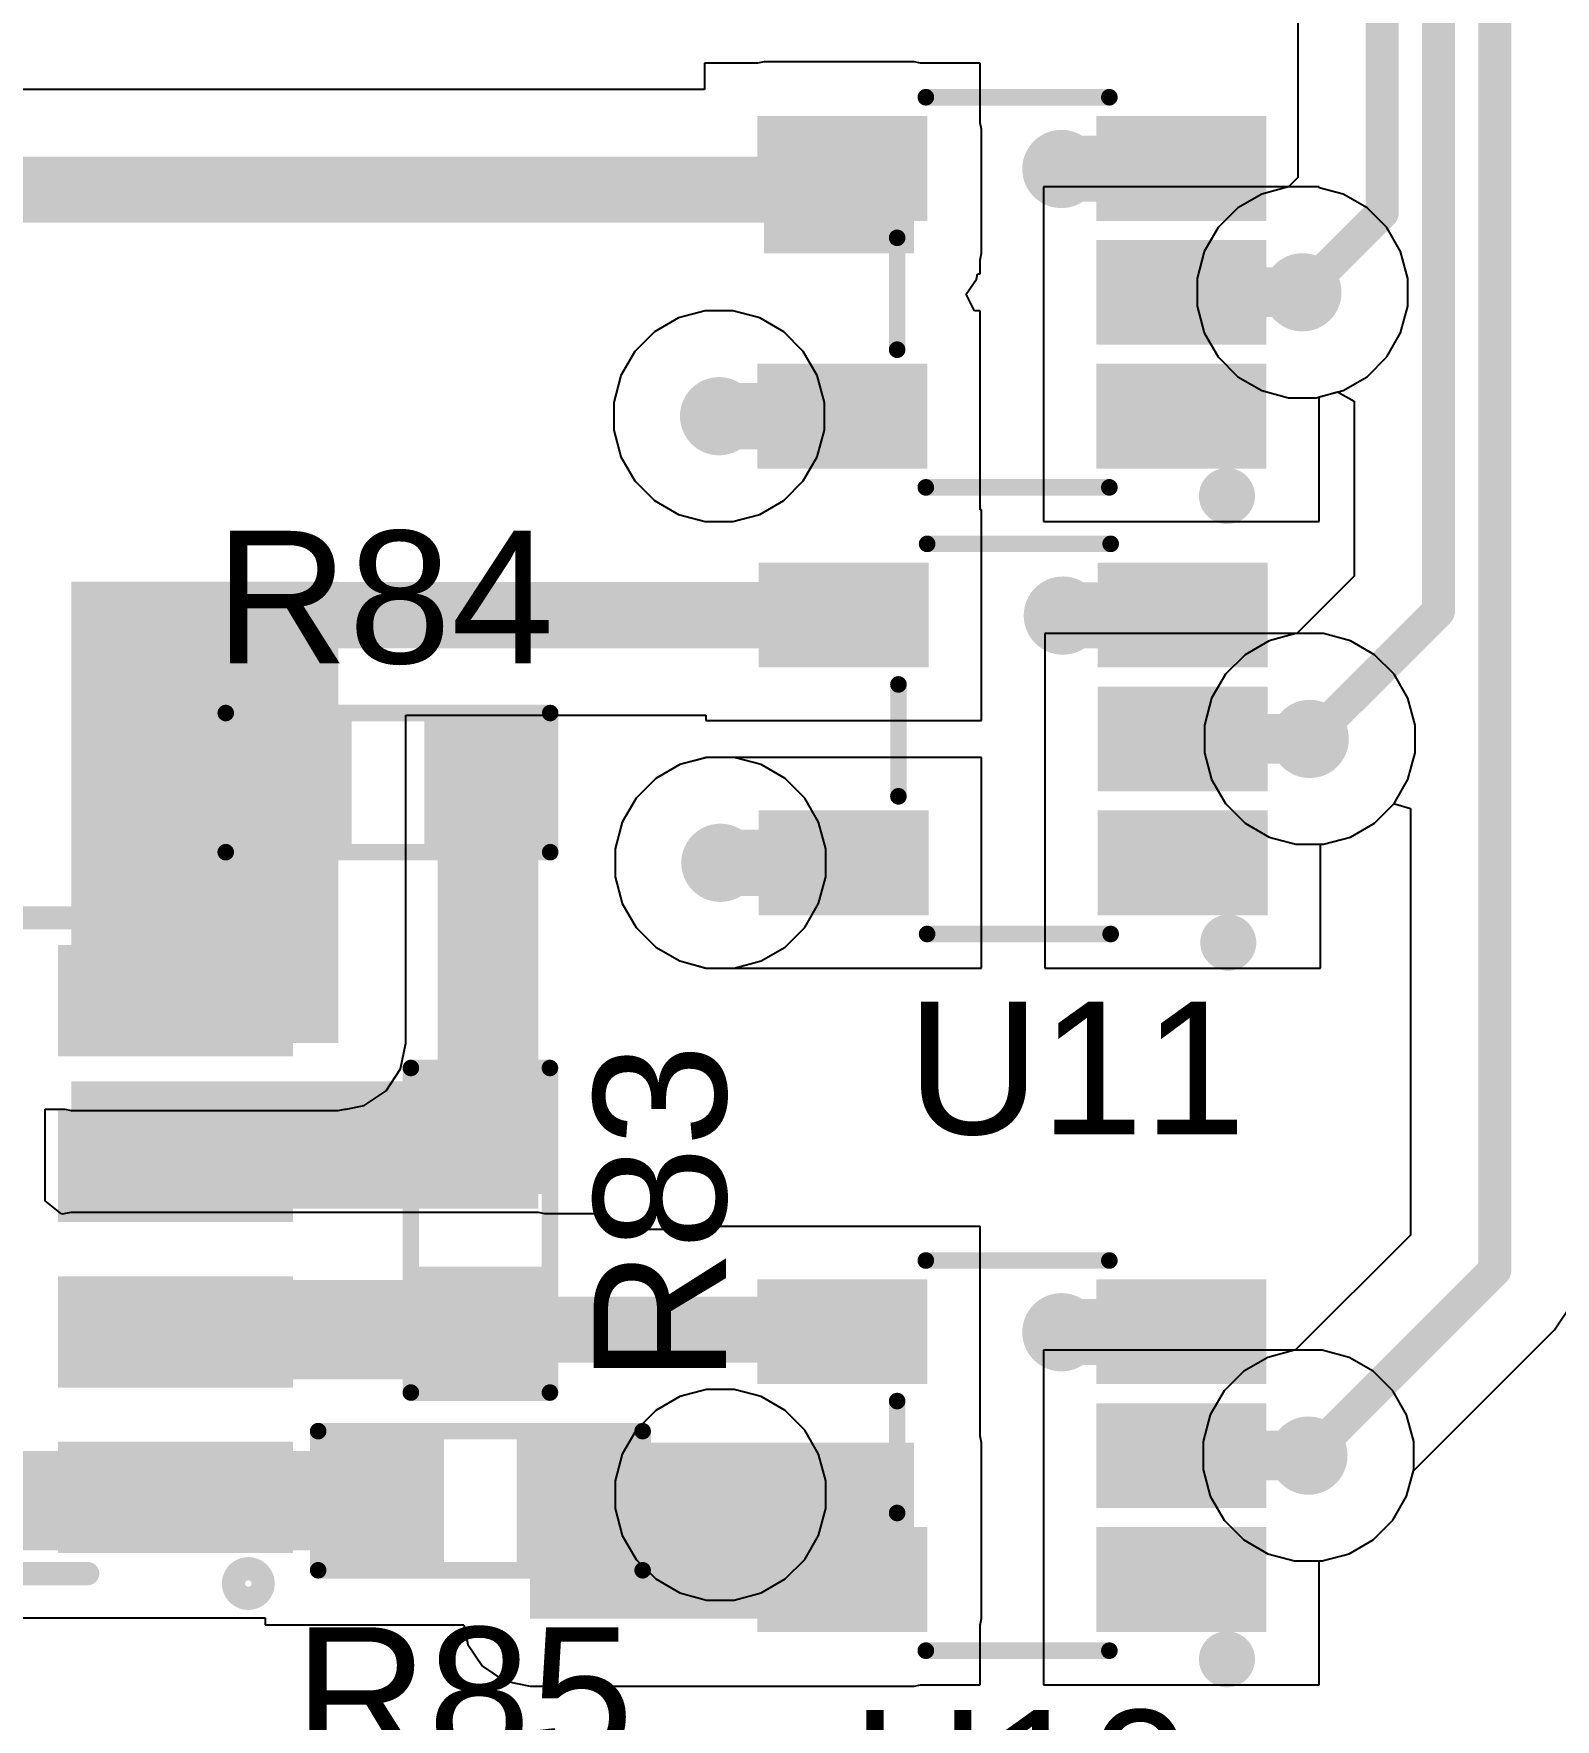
# Model space of a CAD drawing. Header units: millimetres. Extents: x -3 to 5437, y -3 to 5435.
# Drawn here: x 29.11 to 40.78, y 53.6 to 66.53 of the extents above; entities that cross this region are included whole.
import ezdxf

# ---------------------------------------------------------------- set-up
doc = ezdxf.new("R2010")
doc.units = ezdxf.units.MM
for name, color, linetype in [('BottomLayer', 5, 'Continuous'), ('BottomSolder', 6, 'Continuous'), ('TopLayer', 1, 'Continuous'), ('TopOverlay', 2, 'Continuous'), ('TopPaste', 8, 'Continuous'), ('TopSolder', 216, 'Continuous'), ('ViaHoleLayer', 16, 'Continuous')]:
    doc.layers.add(name, color=color, linetype=linetype)
doc.styles.add('Arial', font='', dxfattribs={"height": 0.2})
doc.styles.get('Arial').set_extended_font_data('Arial')

# ---------------------------------------------------------------- blocks, each defined once
blk = doc.blocks.new('SOT_23_5_35')
at = {"layer": 'TopLayer'}
for points in [[(-1.85, 1.25), (-0.75, 1.25), (-0.75, 0.65), (-1.85, 0.65)], [(0.75, 1.25), (1.85, 1.25), (1.85, 0.65), (0.75, 0.65)], [(-1.85, 0.3), (-0.75, 0.3), (-0.75, -0.3), (-1.85, -0.3)], [(-1.85, -0.65), (-0.75, -0.65), (-0.75, -1.25), (-1.85, -1.25)], [(0.75, -0.65), (1.85, -0.65), (1.85, -1.25), (0.75, -1.25)]]:
    blk.add_hatch(color=1, dxfattribs=at).paths.add_polyline_path(points)
at = {"layer": 'TopPaste'}
for points in [[(-1.85, 1.25), (-0.75, 1.25), (-0.75, 0.65), (-1.85, 0.65)], [(0.75, 1.25), (1.85, 1.25), (1.85, 0.65), (0.75, 0.65)], [(-1.85, 0.3), (-0.75, 0.3), (-0.75, -0.3), (-1.85, -0.3)], [(-1.85, -0.65), (-0.75, -0.65), (-0.75, -1.25), (-1.85, -1.25)], [(0.75, -0.65), (1.85, -0.65), (1.85, -1.25), (0.75, -1.25)]]:
    blk.add_hatch(color=8, dxfattribs=at).paths.add_polyline_path(points)
at = {"layer": 'TopSolder'}
for points in [[(-1.952, 1.352), (-0.648, 1.352), (-0.648, 0.548), (-1.952, 0.548)], [(0.648, 1.352), (1.952, 1.352), (1.952, 0.548), (0.648, 0.548)], [(-1.952, 0.402), (-0.648, 0.402), (-0.648, -0.402), (-1.952, -0.402)], [(-1.952, -0.548), (-0.648, -0.548), (-0.648, -1.352), (-1.952, -1.352)], [(0.648, -0.548), (1.952, -0.548), (1.952, -1.352), (0.648, -1.352)]]:
    blk.add_hatch(color=216, dxfattribs=at).paths.add_polyline_path(points)
at = {"layer": 'TopOverlay'}
for points, const_width in [([(-1.562, 1.562, 1), (-1.738, 1.562, 1)], 0.254), ([(-1.802, 1.562, 1), (-1.675, 1.562, 1)], 0.127), ([(-1.625, 1.562, 1), (-1.498, 1.562, 1)], 0.127), ([(-0.78, 1.496, 1), (-0.716, 1.496, 1)], 0.0635), ([(0.628, 1.496, 1), (0.692, 1.496, 1)], 0.0635), ([(0.848, 0.44, 1), (0.912, 0.44, 1)], 0.0635), ([(0.848, -0.418, 1), (0.912, -0.418, 1)], 0.0635), ([(-0.78, -1.496, 1), (-0.716, -1.496, 1)], 0.0635), ([(0.628, -1.496, 1), (0.692, -1.496, 1)], 0.0635)]:
    blk.add_lwpolyline(points, format="xyb", close=True, dxfattribs=dict(at, const_width=const_width))
at = {"layer": 'TopOverlay', "const_width": 0.127}
for points in [[(0.66, 1.496), (-0.748, 1.496)], [(0.88, 0.44), (0.88, -0.418)], [(0.66, -1.496), (-0.748, -1.496)]]:
    blk.add_lwpolyline(points, dxfattribs=at)
blk = doc.blocks.new('RES_0603_309')
at = {"layer": 'TopLayer'}
for points in [[(-0.381, 0.4445), (-0.381, -0.4445), (-1.143, -0.4445), (-1.143, 0.4445)], [(1.143, 0.4445), (1.143, -0.4445), (0.381, -0.4445), (0.381, 0.4445)]]:
    blk.add_hatch(color=1, dxfattribs=at).paths.add_polyline_path(points)
at = {"layer": 'TopPaste'}
for points in [[(-0.381, 0.4445), (-0.381, -0.4445), (-1.143, -0.4445), (-1.143, 0.4445)], [(1.143, 0.4445), (1.143, -0.4445), (0.381, -0.4445), (0.381, 0.4445)]]:
    blk.add_hatch(color=8, dxfattribs=at).paths.add_polyline_path(points)
at = {"layer": 'TopSolder'}
for points in [[(-0.2794, 0.5461), (-0.2794, -0.5461), (-1.2446, -0.5461), (-1.2446, 0.5461)], [(1.2446, 0.5461), (1.2446, -0.5461), (0.2794, -0.5461), (0.2794, 0.5461)]]:
    blk.add_hatch(color=216, dxfattribs=at).paths.add_polyline_path(points)
at = {"layer": 'TopOverlay', "const_width": 0.127}
for points in [[(-1.2446, -0.5334), (-1.2446, 0.5334)], [(-1.2446, 0.5334), (1.2446, 0.5334)], [(1.2446, -0.5334), (1.2446, 0.5334)], [(-1.2446, -0.5334), (1.2446, -0.5334)]]:
    blk.add_lwpolyline(points, dxfattribs=at)
at = {"layer": 'TopOverlay', "const_width": 0.0635}
for points in [[(-1.27635, 0.5334, 1), (-1.21285, 0.5334, 1)], [(-1.27635, 0.5334, 1), (-1.21285, 0.5334, 1)], [(1.21285, 0.5334, 1), (1.27635, 0.5334, 1)], [(1.21285, 0.5334, 1), (1.27635, 0.5334, 1)], [(-1.27635, -0.5334, 1), (-1.21285, -0.5334, 1)], [(-1.27635, -0.5334, 1), (-1.21285, -0.5334, 1)], [(1.21285, -0.5334, 1), (1.27635, -0.5334, 1)], [(1.21285, -0.5334, 1), (1.27635, -0.5334, 1)]]:
    blk.add_lwpolyline(points, format="xyb", close=True, dxfattribs=at)
blk = doc.blocks.new('RES_0603_310')
at = {"layer": 'TopLayer'}
for points in [[(-0.381, 0.4445), (-0.381, -0.4445), (-1.143, -0.4445), (-1.143, 0.4445)], [(1.143, 0.4445), (1.143, -0.4445), (0.381, -0.4445), (0.381, 0.4445)]]:
    blk.add_hatch(color=1, dxfattribs=at).paths.add_polyline_path(points)
at = {"layer": 'TopPaste'}
for points in [[(-0.381, 0.4445), (-0.381, -0.4445), (-1.143, -0.4445), (-1.143, 0.4445)], [(1.143, 0.4445), (1.143, -0.4445), (0.381, -0.4445), (0.381, 0.4445)]]:
    blk.add_hatch(color=8, dxfattribs=at).paths.add_polyline_path(points)
at = {"layer": 'TopSolder'}
for points in [[(-0.2794, 0.5461), (-0.2794, -0.5461), (-1.2446, -0.5461), (-1.2446, 0.5461)], [(1.2446, 0.5461), (1.2446, -0.5461), (0.2794, -0.5461), (0.2794, 0.5461)]]:
    blk.add_hatch(color=216, dxfattribs=at).paths.add_polyline_path(points)
at = {"layer": 'TopOverlay', "const_width": 0.127}
for points in [[(-1.2446, -0.5334), (-1.2446, 0.5334)], [(-1.2446, 0.5334), (1.2446, 0.5334)], [(1.2446, -0.5334), (1.2446, 0.5334)], [(-1.2446, -0.5334), (1.2446, -0.5334)]]:
    blk.add_lwpolyline(points, dxfattribs=at)
at = {"layer": 'TopOverlay', "const_width": 0.0635}
for points in [[(-1.27635, 0.5334, 1), (-1.21285, 0.5334, 1)], [(-1.27635, 0.5334, 1), (-1.21285, 0.5334, 1)], [(1.21285, 0.5334, 1), (1.27635, 0.5334, 1)], [(1.21285, 0.5334, 1), (1.27635, 0.5334, 1)], [(-1.27635, -0.5334, 1), (-1.21285, -0.5334, 1)], [(-1.27635, -0.5334, 1), (-1.21285, -0.5334, 1)], [(1.21285, -0.5334, 1), (1.27635, -0.5334, 1)], [(1.21285, -0.5334, 1), (1.27635, -0.5334, 1)]]:
    blk.add_lwpolyline(points, format="xyb", close=True, dxfattribs=at)
blk = doc.blocks.new('RES_0603_311')
at = {"layer": 'TopLayer'}
for points in [[(-0.381, 0.4445), (-0.381, -0.4445), (-1.143, -0.4445), (-1.143, 0.4445)], [(1.143, 0.4445), (1.143, -0.4445), (0.381, -0.4445), (0.381, 0.4445)]]:
    blk.add_hatch(color=1, dxfattribs=at).paths.add_polyline_path(points)
at = {"layer": 'TopPaste'}
for points in [[(-0.381, 0.4445), (-0.381, -0.4445), (-1.143, -0.4445), (-1.143, 0.4445)], [(1.143, 0.4445), (1.143, -0.4445), (0.381, -0.4445), (0.381, 0.4445)]]:
    blk.add_hatch(color=8, dxfattribs=at).paths.add_polyline_path(points)
at = {"layer": 'TopSolder'}
for points in [[(-0.2794, 0.5461), (-0.2794, -0.5461), (-1.2446, -0.5461), (-1.2446, 0.5461)], [(1.2446, 0.5461), (1.2446, -0.5461), (0.2794, -0.5461), (0.2794, 0.5461)]]:
    blk.add_hatch(color=216, dxfattribs=at).paths.add_polyline_path(points)
at = {"layer": 'TopOverlay', "const_width": 0.127}
for points in [[(-1.2446, 0.5334), (-1.2446, -0.5334)], [(-1.2446, 0.5334), (1.2446, 0.5334)], [(1.2446, 0.5334), (1.2446, -0.5334)], [(-1.2446, -0.5334), (1.2446, -0.5334)]]:
    blk.add_lwpolyline(points, dxfattribs=at)
at = {"layer": 'TopOverlay', "const_width": 0.0635}
for points in [[(-1.27635, 0.5334, 1), (-1.21285, 0.5334, 1)], [(-1.27635, 0.5334, 1), (-1.21285, 0.5334, 1)], [(1.21285, 0.5334, 1), (1.27635, 0.5334, 1)], [(1.21285, 0.5334, 1), (1.27635, 0.5334, 1)], [(-1.27635, -0.5334, 1), (-1.21285, -0.5334, 1)], [(-1.27635, -0.5334, 1), (-1.21285, -0.5334, 1)], [(1.21285, -0.5334, 1), (1.27635, -0.5334, 1)], [(1.21285, -0.5334, 1), (1.27635, -0.5334, 1)]]:
    blk.add_lwpolyline(points, format="xyb", close=True, dxfattribs=at)
blk = doc.blocks.new('SOT_23_5_363')
at = {"layer": 'TopLayer'}
for points in [[(-1.85, 1.25), (-0.75, 1.25), (-0.75, 0.65), (-1.85, 0.65)], [(0.75, 1.25), (1.85, 1.25), (1.85, 0.65), (0.75, 0.65)], [(-1.85, 0.3), (-0.75, 0.3), (-0.75, -0.3), (-1.85, -0.3)], [(-1.85, -0.65), (-0.75, -0.65), (-0.75, -1.25), (-1.85, -1.25)], [(0.75, -0.65), (1.85, -0.65), (1.85, -1.25), (0.75, -1.25)]]:
    blk.add_hatch(color=1, dxfattribs=at).paths.add_polyline_path(points)
at = {"layer": 'TopPaste'}
for points in [[(-1.85, 1.25), (-0.75, 1.25), (-0.75, 0.65), (-1.85, 0.65)], [(0.75, 1.25), (1.85, 1.25), (1.85, 0.65), (0.75, 0.65)], [(-1.85, 0.3), (-0.75, 0.3), (-0.75, -0.3), (-1.85, -0.3)], [(-1.85, -0.65), (-0.75, -0.65), (-0.75, -1.25), (-1.85, -1.25)], [(0.75, -0.65), (1.85, -0.65), (1.85, -1.25), (0.75, -1.25)]]:
    blk.add_hatch(color=8, dxfattribs=at).paths.add_polyline_path(points)
at = {"layer": 'TopSolder'}
for points in [[(-1.952, 1.352), (-0.648, 1.352), (-0.648, 0.548), (-1.952, 0.548)], [(0.648, 1.352), (1.952, 1.352), (1.952, 0.548), (0.648, 0.548)], [(-1.952, 0.402), (-0.648, 0.402), (-0.648, -0.402), (-1.952, -0.402)], [(-1.952, -0.548), (-0.648, -0.548), (-0.648, -1.352), (-1.952, -1.352)], [(0.648, -0.548), (1.952, -0.548), (1.952, -1.352), (0.648, -1.352)]]:
    blk.add_hatch(color=216, dxfattribs=at).paths.add_polyline_path(points)
at = {"layer": 'TopOverlay'}
for points, const_width in [([(-1.562, 1.562, 1), (-1.738, 1.562, 1)], 0.254), ([(-1.802, 1.562, 1), (-1.675, 1.562, 1)], 0.127), ([(-1.625, 1.562, 1), (-1.498, 1.562, 1)], 0.127), ([(-0.78, 1.496, 1), (-0.716, 1.496, 1)], 0.0635), ([(0.628, 1.496, 1), (0.692, 1.496, 1)], 0.0635), ([(0.848, 0.44, 1), (0.912, 0.44, 1)], 0.0635), ([(0.848, -0.418, 1), (0.912, -0.418, 1)], 0.0635), ([(-0.78, -1.496, 1), (-0.716, -1.496, 1)], 0.0635), ([(0.628, -1.496, 1), (0.692, -1.496, 1)], 0.0635)]:
    blk.add_lwpolyline(points, format="xyb", close=True, dxfattribs=dict(at, const_width=const_width))
at = {"layer": 'TopOverlay', "const_width": 0.127}
for points in [[(0.66, 1.496), (-0.748, 1.496)], [(0.88, 0.44), (0.88, -0.418)], [(0.66, -1.496), (-0.748, -1.496)]]:
    blk.add_lwpolyline(points, dxfattribs=at)
blk = doc.blocks.new('SOT_23_5_364')
at = {"layer": 'TopLayer'}
for points in [[(-1.85, 1.25), (-0.75, 1.25), (-0.75, 0.65), (-1.85, 0.65)], [(0.75, 1.25), (1.85, 1.25), (1.85, 0.65), (0.75, 0.65)], [(-1.85, 0.3), (-0.75, 0.3), (-0.75, -0.3), (-1.85, -0.3)], [(-1.85, -0.65), (-0.75, -0.65), (-0.75, -1.25), (-1.85, -1.25)], [(0.75, -0.65), (1.85, -0.65), (1.85, -1.25), (0.75, -1.25)]]:
    blk.add_hatch(color=1, dxfattribs=at).paths.add_polyline_path(points)
at = {"layer": 'TopPaste'}
for points in [[(-1.85, 1.25), (-0.75, 1.25), (-0.75, 0.65), (-1.85, 0.65)], [(0.75, 1.25), (1.85, 1.25), (1.85, 0.65), (0.75, 0.65)], [(-1.85, 0.3), (-0.75, 0.3), (-0.75, -0.3), (-1.85, -0.3)], [(-1.85, -0.65), (-0.75, -0.65), (-0.75, -1.25), (-1.85, -1.25)], [(0.75, -0.65), (1.85, -0.65), (1.85, -1.25), (0.75, -1.25)]]:
    blk.add_hatch(color=8, dxfattribs=at).paths.add_polyline_path(points)
at = {"layer": 'TopSolder'}
for points in [[(-1.952, 1.352), (-0.648, 1.352), (-0.648, 0.548), (-1.952, 0.548)], [(0.648, 1.352), (1.952, 1.352), (1.952, 0.548), (0.648, 0.548)], [(-1.952, 0.402), (-0.648, 0.402), (-0.648, -0.402), (-1.952, -0.402)], [(-1.952, -0.548), (-0.648, -0.548), (-0.648, -1.352), (-1.952, -1.352)], [(0.648, -0.548), (1.952, -0.548), (1.952, -1.352), (0.648, -1.352)]]:
    blk.add_hatch(color=216, dxfattribs=at).paths.add_polyline_path(points)
at = {"layer": 'TopOverlay'}
for points, const_width in [([(-1.562, 1.562, 1), (-1.738, 1.562, 1)], 0.254), ([(-1.802, 1.562, 1), (-1.675, 1.562, 1)], 0.127), ([(-1.625, 1.562, 1), (-1.498, 1.562, 1)], 0.127), ([(-0.78, 1.496, 1), (-0.716, 1.496, 1)], 0.0635), ([(0.628, 1.496, 1), (0.692, 1.496, 1)], 0.0635), ([(0.848, 0.44, 1), (0.912, 0.44, 1)], 0.0635), ([(0.848, -0.418, 1), (0.912, -0.418, 1)], 0.0635), ([(-0.78, -1.496, 1), (-0.716, -1.496, 1)], 0.0635), ([(0.628, -1.496, 1), (0.692, -1.496, 1)], 0.0635)]:
    blk.add_lwpolyline(points, format="xyb", close=True, dxfattribs=dict(at, const_width=const_width))
at = {"layer": 'TopOverlay', "const_width": 0.127}
for points in [[(0.66, 1.496), (-0.748, 1.496)], [(0.88, 0.44), (0.88, -0.418)], [(0.66, -1.496), (-0.748, -1.496)]]:
    blk.add_lwpolyline(points, dxfattribs=at)
blk = doc.blocks.new('SOIC_8_413')
at = {"layer": 'TopLayer'}
for points in [[(-1.867, 1.58), (-3.467, 1.58), (-3.467, 2.23), (-1.867, 2.23)], [(3.533, 1.58), (1.933, 1.58), (1.933, 2.23), (3.533, 2.23)], [(-1.867, 0.31), (-3.467, 0.31), (-3.467, 0.96), (-1.867, 0.96)], [(3.533, 0.31), (1.933, 0.31), (1.933, 0.96), (3.533, 0.96)], [(-1.867, -0.96), (-3.467, -0.96), (-3.467, -0.31), (-1.867, -0.31)], [(3.533, -0.96), (1.933, -0.96), (1.933, -0.31), (3.533, -0.31)], [(-1.867, -2.23), (-3.467, -2.23), (-3.467, -1.58), (-1.867, -1.58)], [(3.533, -2.23), (1.933, -2.23), (1.933, -1.58), (3.533, -1.58)]]:
    blk.add_hatch(color=1, dxfattribs=at).paths.add_polyline_path(points)
at = {"layer": 'TopPaste'}
for points in [[(-1.867, 1.58), (-3.467, 1.58), (-3.467, 2.23), (-1.867, 2.23)], [(3.533, 1.58), (1.933, 1.58), (1.933, 2.23), (3.533, 2.23)], [(-1.867, 0.31), (-3.467, 0.31), (-3.467, 0.96), (-1.867, 0.96)], [(3.533, 0.31), (1.933, 0.31), (1.933, 0.96), (3.533, 0.96)], [(-1.867, -0.96), (-3.467, -0.96), (-3.467, -0.31), (-1.867, -0.31)], [(3.533, -0.96), (1.933, -0.96), (1.933, -0.31), (3.533, -0.31)], [(-1.867, -2.23), (-3.467, -2.23), (-3.467, -1.58), (-1.867, -1.58)], [(3.533, -2.23), (1.933, -2.23), (1.933, -1.58), (3.533, -1.58)]]:
    blk.add_hatch(color=8, dxfattribs=at).paths.add_polyline_path(points)
at = {"layer": 'TopSolder'}
for points in [[(-1.765, 1.478), (-3.569, 1.478), (-3.569, 2.332), (-1.765, 2.332)], [(3.635, 1.478), (1.831, 1.478), (1.831, 2.332), (3.635, 2.332)], [(-1.765, 0.208), (-3.569, 0.208), (-3.569, 1.062), (-1.765, 1.062)], [(3.635, 0.208), (1.831, 0.208), (1.831, 1.062), (3.635, 1.062)], [(-1.765, -1.062), (-3.569, -1.062), (-3.569, -0.208), (-1.765, -0.208)], [(3.635, -1.062), (1.831, -1.062), (1.831, -0.208), (3.635, -0.208)], [(-1.765, -2.332), (-3.569, -2.332), (-3.569, -1.478), (-1.765, -1.478)], [(3.635, -2.332), (1.831, -2.332), (1.831, -1.478), (3.635, -1.478)]]:
    blk.add_hatch(color=216, dxfattribs=at).paths.add_polyline_path(points)
at = {"layer": 'TopOverlay'}
for points, const_width in [([(-3.112, 2.565, 1), (-3.339, 2.565, 1)], 0.178), ([(-3.384, 2.565, 1), (-3.295, 2.565, 1)], 0.0889), ([(-3.157, 2.565, 1), (-3.068, 2.565, 1)], 0.0889), ([(-2.038, 2.489, 1), (-1.949, 2.489, 1)], 0.0889), ([(1.949, 2.489, 1), (2.038, 2.489, 1)], 0.0889), ([(-2.038, -2.54, 1), (-1.949, -2.54, 1)], 0.0889), ([(1.949, -2.54, 1), (2.038, -2.54, 1)], 0.0889)]:
    blk.add_lwpolyline(points, format="xyb", close=True, dxfattribs=dict(at, const_width=const_width))
at = {"layer": 'TopOverlay', "const_width": 0.178}
for points in [[(1.994, 2.489), (-1.994, 2.489)], [(1.994, -2.54), (-1.994, -2.54)]]:
    blk.add_lwpolyline(points, dxfattribs=at)

msp = doc.modelspace()

# ---------------------------------------------------------------- hatches: boundary and pattern name
at = {"layer": 'BottomLayer'}
h = msp.add_hatch(color=5, dxfattribs=at)
edge = h.paths.add_edge_path()
edge.add_arc((36.989, 65.489), 0.3, 0, 360)
h = msp.add_hatch(color=5, dxfattribs=at)
edge = h.paths.add_edge_path()
edge.add_arc((38.838, 64.543), 0.3, 0, 360)
h = msp.add_hatch(color=5, dxfattribs=at)
edge = h.paths.add_edge_path()
edge.add_arc((34.363, 63.593), 0.3, 0, 360)
h = msp.add_hatch(color=5, dxfattribs=at)
edge = h.paths.add_edge_path()
edge.add_arc((37, 62.064), 0.3, 0, 360)
h = msp.add_hatch(color=5, dxfattribs=at)
edge = h.paths.add_edge_path()
edge.add_arc((38.894, 61.118), 0.3, 0, 360)
h = msp.add_hatch(color=5, dxfattribs=at)
edge = h.paths.add_edge_path()
edge.add_arc((34.373, 60.168), 0.3, 0, 360)
h = msp.add_hatch(color=5, dxfattribs=at)
edge = h.paths.add_edge_path()
edge.add_arc((32.585, 59.845), 0.3, 0, 360)
h = msp.add_hatch(color=5, dxfattribs=at)
edge = h.paths.add_edge_path()
edge.add_arc((32.585, 59.009), 0.3, 0, 360)
h = msp.add_hatch(color=5, dxfattribs=at)
edge = h.paths.add_edge_path()
edge.add_arc((36.989, 56.568), 0.3, 0, 360)
h = msp.add_hatch(color=5, dxfattribs=at)
edge = h.paths.add_edge_path()
edge.add_arc((38.884, 55.622), 0.3, 0, 360)
h = msp.add_hatch(color=5, dxfattribs=at)
edge = h.paths.add_edge_path()
edge.add_arc((34.373, 55.322), 0.3, 0, 360)
at = {"layer": 'BottomSolder'}
h = msp.add_hatch(color=6, dxfattribs=at)
edge = h.paths.add_edge_path()
edge.add_arc((36.989, 65.489), 0.15, 0, 360)
h = msp.add_hatch(color=6, dxfattribs=at)
edge = h.paths.add_edge_path()
edge.add_arc((38.838, 64.543), 0.15, 0, 360)
h = msp.add_hatch(color=6, dxfattribs=at)
edge = h.paths.add_edge_path()
edge.add_arc((34.363, 63.593), 0.15, 0, 360)
h = msp.add_hatch(color=6, dxfattribs=at)
edge = h.paths.add_edge_path()
edge.add_arc((37, 62.064), 0.15, 0, 360)
h = msp.add_hatch(color=6, dxfattribs=at)
edge = h.paths.add_edge_path()
edge.add_arc((38.894, 61.118), 0.15, 0, 360)
h = msp.add_hatch(color=6, dxfattribs=at)
edge = h.paths.add_edge_path()
edge.add_arc((34.373, 60.168), 0.15, 0, 360)
h = msp.add_hatch(color=6, dxfattribs=at)
edge = h.paths.add_edge_path()
edge.add_arc((32.585, 59.845), 0.15, 0, 360)
h = msp.add_hatch(color=6, dxfattribs=at)
edge = h.paths.add_edge_path()
edge.add_arc((32.585, 59.009), 0.15, 0, 360)
h = msp.add_hatch(color=6, dxfattribs=at)
edge = h.paths.add_edge_path()
edge.add_arc((36.989, 56.568), 0.15, 0, 360)
h = msp.add_hatch(color=6, dxfattribs=at)
edge = h.paths.add_edge_path()
edge.add_arc((38.884, 55.622), 0.15, 0, 360)
h = msp.add_hatch(color=6, dxfattribs=at)
edge = h.paths.add_edge_path()
edge.add_arc((34.373, 55.322), 0.15, 0, 360)
at = {"layer": 'TopLayer'}
for points in [[(34.708, 64.843), (35.859, 64.843), (35.859, 65.793), (34.708, 65.793)], [(29.393, 58.786), (31.442, 58.786), (31.442, 62.325), (29.393, 62.325)], [(32.204, 57.516), (32.977, 57.516), (32.977, 61.228), (32.204, 61.228)], [(29.393, 57.516), (32.977, 57.516), (32.977, 58.493), (29.393, 58.493)], [(29.393, 56.207), (32.977, 56.207), (32.977, 56.969), (29.393, 56.969)], [(32.913, 54.372), (35.859, 54.372), (35.859, 55.72), (32.913, 55.72)], [(23.993, 54.895), (32.151, 54.895), (32.151, 55.657), (23.993, 55.657)]]:
    msp.add_hatch(color=1, dxfattribs=at).paths.add_polyline_path(points)
h = msp.add_hatch(color=1, dxfattribs=at)
edge = h.paths.add_edge_path()
edge.add_arc((36.989, 65.489), 0.3, 0, 360)
h = msp.add_hatch(color=1, dxfattribs=at)
edge = h.paths.add_edge_path()
edge.add_arc((38.838, 64.543), 0.3, 0, 360)
h = msp.add_hatch(color=1, dxfattribs=at)
edge = h.paths.add_edge_path()
edge.add_arc((34.363, 63.593), 0.3, 0, 360)
h = msp.add_hatch(color=1, dxfattribs=at)
edge = h.paths.add_edge_path()
edge.add_arc((37, 62.064), 0.3, 0, 360)
h = msp.add_hatch(color=1, dxfattribs=at)
edge = h.paths.add_edge_path()
edge.add_arc((38.894, 61.118), 0.3, 0, 360)
h = msp.add_hatch(color=1, dxfattribs=at)
edge = h.paths.add_edge_path()
edge.add_arc((34.373, 60.168), 0.3, 0, 360)
h = msp.add_hatch(color=1, dxfattribs=at)
edge = h.paths.add_edge_path()
edge.add_arc((32.585, 59.845), 0.3, 0, 360)
h = msp.add_hatch(color=1, dxfattribs=at)
edge = h.paths.add_edge_path()
edge.add_arc((32.585, 59.009), 0.3, 0, 360)
h = msp.add_hatch(color=1, dxfattribs=at)
edge = h.paths.add_edge_path()
edge.add_arc((36.989, 56.568), 0.3, 0, 360)
h = msp.add_hatch(color=1, dxfattribs=at)
edge = h.paths.add_edge_path()
edge.add_arc((38.884, 55.622), 0.3, 0, 360)
h = msp.add_hatch(color=1, dxfattribs=at)
edge = h.paths.add_edge_path()
edge.add_arc((34.373, 55.322), 0.3, 0, 360)
at = {"layer": 'TopSolder'}
h = msp.add_hatch(color=216, dxfattribs=at)
edge = h.paths.add_edge_path()
edge.add_arc((36.989, 65.489), 0.15, 0, 360)
h = msp.add_hatch(color=216, dxfattribs=at)
edge = h.paths.add_edge_path()
edge.add_arc((38.838, 64.543), 0.15, 0, 360)
h = msp.add_hatch(color=216, dxfattribs=at)
edge = h.paths.add_edge_path()
edge.add_arc((34.363, 63.593), 0.15, 0, 360)
h = msp.add_hatch(color=216, dxfattribs=at)
edge = h.paths.add_edge_path()
edge.add_arc((37, 62.064), 0.15, 0, 360)
h = msp.add_hatch(color=216, dxfattribs=at)
edge = h.paths.add_edge_path()
edge.add_arc((38.894, 61.118), 0.15, 0, 360)
h = msp.add_hatch(color=216, dxfattribs=at)
edge = h.paths.add_edge_path()
edge.add_arc((34.373, 60.168), 0.15, 0, 360)
h = msp.add_hatch(color=216, dxfattribs=at)
edge = h.paths.add_edge_path()
edge.add_arc((32.585, 59.845), 0.15, 0, 360)
h = msp.add_hatch(color=216, dxfattribs=at)
edge = h.paths.add_edge_path()
edge.add_arc((32.585, 59.009), 0.15, 0, 360)
h = msp.add_hatch(color=216, dxfattribs=at)
edge = h.paths.add_edge_path()
edge.add_arc((36.989, 56.568), 0.15, 0, 360)
h = msp.add_hatch(color=216, dxfattribs=at)
edge = h.paths.add_edge_path()
edge.add_arc((38.884, 55.622), 0.15, 0, 360)
h = msp.add_hatch(color=216, dxfattribs=at)
edge = h.paths.add_edge_path()
edge.add_arc((34.373, 55.322), 0.15, 0, 360)
at = {"layer": 'ViaHoleLayer'}
h = msp.add_hatch(color=16, dxfattribs=at)
edge = h.paths.add_edge_path()
edge.add_arc((36.989, 65.489), 0.15, 0, 360)
h = msp.add_hatch(color=16, dxfattribs=at)
edge = h.paths.add_edge_path()
edge.add_arc((38.838, 64.543), 0.15, 0, 360)
h = msp.add_hatch(color=16, dxfattribs=at)
edge = h.paths.add_edge_path()
edge.add_arc((34.363, 63.593), 0.15, 0, 360)
h = msp.add_hatch(color=16, dxfattribs=at)
edge = h.paths.add_edge_path()
edge.add_arc((37, 62.064), 0.15, 0, 360)
h = msp.add_hatch(color=16, dxfattribs=at)
edge = h.paths.add_edge_path()
edge.add_arc((38.894, 61.118), 0.15, 0, 360)
h = msp.add_hatch(color=16, dxfattribs=at)
edge = h.paths.add_edge_path()
edge.add_arc((34.373, 60.168), 0.15, 0, 360)
h = msp.add_hatch(color=16, dxfattribs=at)
edge = h.paths.add_edge_path()
edge.add_arc((32.585, 59.845), 0.15, 0, 360)
h = msp.add_hatch(color=16, dxfattribs=at)
edge = h.paths.add_edge_path()
edge.add_arc((32.585, 59.009), 0.15, 0, 360)
h = msp.add_hatch(color=16, dxfattribs=at)
edge = h.paths.add_edge_path()
edge.add_arc((36.989, 56.568), 0.15, 0, 360)
h = msp.add_hatch(color=16, dxfattribs=at)
edge = h.paths.add_edge_path()
edge.add_arc((38.884, 55.622), 0.15, 0, 360)
h = msp.add_hatch(color=16, dxfattribs=at)
edge = h.paths.add_edge_path()
edge.add_arc((34.373, 55.322), 0.15, 0, 360)

# ---------------------------------------------------------------- linework, layer by layer
at = {"layer": 'BottomLayer'}
for p, q in [((38.803, 71.66), (38.803, 65.423)), ((38.803, 65.423), (38.73, 65.351)), ((38.526, 65.296), (38.342, 65.19)), ((38.73, 65.351), (38.526, 65.296)), ((38.342, 65.19), (38.191, 65.039)), ((38.191, 65.039), (38.085, 64.855)), ((38.085, 64.855), (38.03, 64.649)), ((38.03, 64.649), (38.03, 64.437)), ((34.256, 64.401), (34.051, 64.346)), ((34.469, 64.401), (34.256, 64.401)), ((34.675, 64.346), (34.469, 64.401)), ((38.03, 64.437), (38.085, 64.231)), ((34.051, 64.346), (33.867, 64.24)), ((34.859, 64.24), (34.675, 64.346)), ((33.867, 64.24), (33.716, 64.089)), ((35.009, 64.089), (34.859, 64.24)), ((38.085, 64.231), (38.191, 64.047)), ((33.716, 64.089), (33.61, 63.905)), ((35.116, 63.905), (35.009, 64.089)), ((38.191, 64.047), (38.342, 63.896)), ((33.61, 63.905), (33.555, 63.699)), ((35.171, 63.699), (35.116, 63.905)), ((38.342, 63.896), (38.526, 63.79)), ((38.526, 63.79), (38.732, 63.735)), ((38.732, 63.735), (38.944, 63.735)), ((38.944, 63.735), (39.107, 63.779)), ((39.107, 63.779), (39.234, 63.707)), ((33.555, 63.699), (33.555, 63.487)), ((35.171, 63.487), (35.171, 63.699)), ((39.234, 63.707), (39.234, 62.367)), ((33.555, 63.487), (33.61, 63.281)), ((35.116, 63.281), (35.171, 63.487)), ((33.61, 63.281), (33.716, 63.097)), ((35.009, 63.097), (35.116, 63.281)), ((33.716, 63.097), (33.867, 62.946)), ((34.859, 62.946), (35.009, 63.097)), ((33.867, 62.946), (34.051, 62.84)), ((34.051, 62.84), (34.256, 62.785)), ((34.469, 62.785), (34.675, 62.84)), ((34.675, 62.84), (34.859, 62.946)), ((34.256, 62.785), (34.469, 62.785)), ((39.234, 62.367), (38.794, 61.926)), ((38.788, 61.926), (38.583, 61.871)), ((38.794, 61.926), (38.788, 61.926)), ((38.583, 61.871), (38.398, 61.764)), ((38.398, 61.764), (38.248, 61.614)), ((38.248, 61.614), (38.141, 61.43)), ((38.141, 61.43), (38.086, 61.224)), ((38.086, 61.224), (38.086, 61.011)), ((34.061, 60.921), (33.877, 60.814)), ((34.267, 60.976), (34.061, 60.921)), ((34.48, 60.976), (34.267, 60.976)), ((34.685, 60.921), (34.48, 60.976)), ((34.869, 60.814), (34.685, 60.921)), ((38.086, 61.011), (38.141, 60.806)), ((33.877, 60.814), (33.727, 60.664)), ((35.02, 60.664), (34.869, 60.814)), ((38.141, 60.806), (38.248, 60.622)), ((33.727, 60.664), (33.62, 60.48)), ((35.126, 60.48), (35.02, 60.664)), ((38.248, 60.622), (38.398, 60.471)), ((39.391, 60.471), (39.539, 60.62)), ((39.539, 60.62), (39.547, 60.62)), ((39.547, 60.62), (39.666, 60.585)), ((39.666, 60.585), (39.666, 57.313)), ((33.62, 60.48), (33.565, 60.274)), ((35.181, 60.274), (35.126, 60.48)), ((38.398, 60.471), (38.583, 60.365)), ((39.206, 60.365), (39.391, 60.471)), ((33.565, 60.274), (33.565, 60.061)), ((35.181, 60.061), (35.181, 60.274)), ((38.583, 60.365), (38.788, 60.31)), ((38.788, 60.31), (39.001, 60.31)), ((39.001, 60.31), (39.206, 60.365)), ((33.565, 60.061), (33.62, 59.856)), ((35.126, 59.856), (35.181, 60.061)), ((33.62, 59.856), (33.727, 59.672)), ((35.02, 59.672), (35.126, 59.856)), ((33.727, 59.672), (33.877, 59.521)), ((34.869, 59.521), (35.02, 59.672)), ((33.877, 59.521), (34.061, 59.415)), ((34.685, 59.415), (34.869, 59.521)), ((34.061, 59.415), (34.267, 59.36)), ((34.267, 59.36), (34.48, 59.36)), ((34.48, 59.36), (34.685, 59.415)), ((39.666, 57.313), (38.783, 56.43)), ((40.772, 56.587), (40.912, 56.797)), ((39.689, 55.505), (40.772, 56.587)), ((38.572, 56.375), (38.388, 56.269)), ((38.778, 56.43), (38.572, 56.375)), ((38.783, 56.43), (38.778, 56.43)), ((38.388, 56.269), (38.237, 56.118)), ((34.267, 56.13), (34.061, 56.075)), ((34.48, 56.13), (34.267, 56.13)), ((34.685, 56.075), (34.48, 56.13)), ((38.237, 56.118), (38.131, 55.934)), ((34.061, 56.075), (33.877, 55.969)), ((34.869, 55.969), (34.685, 56.075)), ((33.877, 55.969), (33.727, 55.818)), ((35.02, 55.818), (34.869, 55.969)), ((38.131, 55.934), (38.076, 55.729)), ((33.727, 55.818), (33.62, 55.634)), ((35.126, 55.634), (35.02, 55.818)), ((38.076, 55.729), (38.076, 55.516)), ((33.62, 55.634), (33.565, 55.429)), ((35.181, 55.429), (35.126, 55.634)), ((38.076, 55.516), (38.131, 55.31)), ((39.637, 55.31), (39.689, 55.505)), ((33.565, 55.429), (33.565, 55.216)), ((35.181, 55.216), (35.181, 55.429)), ((33.565, 55.216), (33.62, 55.01)), ((35.126, 55.01), (35.181, 55.216)), ((38.131, 55.31), (38.237, 55.126)), ((39.531, 55.126), (39.637, 55.31)), ((38.237, 55.126), (38.388, 54.976)), ((39.38, 54.976), (39.531, 55.126)), ((33.62, 55.01), (33.727, 54.826)), ((35.02, 54.826), (35.126, 55.01)), ((38.388, 54.976), (38.572, 54.869)), ((39.196, 54.869), (39.38, 54.976)), ((33.727, 54.826), (33.877, 54.676)), ((34.869, 54.676), (35.02, 54.826)), ((38.572, 54.869), (38.778, 54.814)), ((38.778, 54.814), (38.99, 54.814)), ((38.99, 54.814), (39.196, 54.869)), ((33.877, 54.676), (34.061, 54.569)), ((34.061, 54.569), (34.267, 54.514)), ((34.48, 54.514), (34.685, 54.569)), ((34.685, 54.569), (34.869, 54.676)), ((34.267, 54.514), (34.48, 54.514))]:
    msp.add_line(p, q, dxfattribs=at)
at = {"layer": 'BottomLayer', "const_width": 0.254}
for points in [[(39.45, 65.155), (39.45, 71.66)], [(39.882, 62.098), (39.882, 71.409)], [(40.314, 57.045), (40.314, 71.158)], [(38.838, 64.543), (39.45, 65.155)], [(38.898, 61.115), (39.882, 62.098)], [(38.888, 55.619), (40.314, 57.045)]]:
    msp.add_lwpolyline(points, dxfattribs=at)
at = {"layer": 'BottomLayer', "const_width": 0.127}
for points in [[(39.387, 65.155, 1), (39.514, 65.155, 1)], [(39.387, 65.155, 1), (39.514, 65.155, 1)], [(38.775, 64.543, 1), (38.902, 64.543, 1)], [(39.818, 62.098, 1), (39.945, 62.098, 1)], [(39.818, 62.098, 1), (39.945, 62.098, 1)], [(38.835, 61.115, 1), (38.962, 61.115, 1)], [(40.25, 57.045, 1), (40.377, 57.045, 1)], [(40.25, 57.045, 1), (40.377, 57.045, 1)], [(38.824, 55.619, 1), (38.951, 55.619, 1)]]:
    msp.add_lwpolyline(points, format="xyb", close=True, dxfattribs=at)
at = {"layer": 'TopLayer'}
for p, q in [((34.658, 66.301), (34.251, 66.301)), ((34.251, 66.301), (34.251, 66.098)), ((34.708, 66.311), (34.658, 66.301)), ((35.859, 66.311), (34.708, 66.311)), ((35.909, 66.301), (35.859, 66.311)), ((36.367, 66.301), (35.909, 66.301)), ((36.367, 65.843), (36.367, 66.301)), ((34.251, 66.098), (28.762, 66.098)), ((36.377, 65.793), (36.367, 65.843)), ((36.377, 64.843), (36.377, 65.793)), ((38.967, 65.351), (36.851, 65.351)), ((36.851, 65.351), (36.851, 63.735)), ((38.967, 65.345), (38.967, 65.351)), ((39.15, 65.296), (38.967, 65.345)), ((39.334, 65.19), (39.15, 65.296)), ((39.485, 65.039), (39.334, 65.19)), ((39.591, 64.855), (39.485, 65.039)), ((36.367, 64.793), (36.377, 64.843)), ((36.367, 64.685), (36.367, 64.793)), ((39.646, 64.649), (39.591, 64.855)), ((36.259, 64.528), (36.337, 64.645)), ((36.337, 64.645), (36.345, 64.685)), ((36.345, 64.685), (36.367, 64.685)), ((39.646, 64.437), (39.646, 64.649)), ((36.323, 64.401), (36.259, 64.528)), ((36.367, 64.401), (36.323, 64.401)), ((36.367, 62.876), (36.367, 64.401)), ((39.591, 64.231), (39.646, 64.437)), ((39.485, 64.047), (39.591, 64.231)), ((39.334, 63.896), (39.485, 64.047)), ((39.15, 63.79), (39.334, 63.896)), ((36.851, 63.735), (36.851, 62.785)), ((38.967, 63.741), (39.15, 63.79)), ((38.967, 62.785), (38.967, 63.741)), ((36.377, 62.876), (36.367, 62.876)), ((36.377, 61.26), (36.377, 62.876)), ((36.851, 62.785), (38.967, 62.785)), ((39.001, 61.926), (36.861, 61.926)), ((36.861, 61.926), (36.861, 60.31)), ((39.206, 61.871), (39.001, 61.926)), ((39.391, 61.764), (39.206, 61.871)), ((39.541, 61.614), (39.391, 61.764)), ((39.647, 61.43), (39.541, 61.614)), ((39.702, 61.224), (39.647, 61.43)), ((31.96, 58.786), (31.96, 61.299)), ((31.96, 61.299), (34.261, 61.299)), ((34.261, 61.299), (34.261, 61.26)), ((34.261, 61.26), (36.377, 61.26)), ((39.702, 61.011), (39.702, 61.224)), ((34.061, 60.921), (33.877, 60.814)), ((34.261, 60.974), (34.061, 60.921)), ((36.377, 60.976), (34.261, 60.976)), ((34.261, 60.976), (34.261, 60.974)), ((36.377, 59.36), (36.377, 60.976)), ((39.647, 60.806), (39.702, 61.011)), ((33.877, 60.814), (33.727, 60.664)), ((39.541, 60.622), (39.647, 60.806)), ((33.727, 60.664), (33.62, 60.48)), ((39.391, 60.471), (39.541, 60.622)), ((33.62, 60.48), (33.565, 60.274)), ((39.206, 60.365), (39.391, 60.471)), ((33.565, 60.274), (33.565, 60.061)), ((36.861, 60.31), (36.861, 59.36)), ((38.977, 59.36), (38.977, 60.31)), ((38.977, 60.31), (39.001, 60.31)), ((39.001, 60.31), (39.206, 60.365)), ((33.565, 60.061), (33.62, 59.856)), ((33.62, 59.856), (33.727, 59.672)), ((33.727, 59.672), (33.877, 59.521)), ((33.877, 59.521), (34.061, 59.415)), ((34.061, 59.415), (34.261, 59.361)), ((34.261, 59.361), (34.261, 59.36)), ((34.261, 59.36), (36.377, 59.36)), ((36.861, 59.36), (38.977, 59.36)), ((31.92, 58.588), (31.96, 58.786)), ((31.808, 58.42), (31.92, 58.588)), ((31.501, 58.28), (31.64, 58.308)), ((31.64, 58.308), (31.808, 58.42)), ((29.194, 57.577), (29.194, 58.278)), ((29.194, 58.278), (29.343, 58.278)), ((29.343, 58.278), (29.393, 58.268)), ((29.393, 58.268), (31.442, 58.268)), ((31.442, 58.268), (31.492, 58.278)), ((31.492, 58.278), (31.501, 58.278)), ((31.501, 58.278), (31.501, 58.28)), ((29.321, 57.473), (29.194, 57.577)), ((29.393, 57.487), (29.321, 57.473)), ((32.977, 57.487), (29.393, 57.487)), ((33.027, 57.477), (32.977, 57.487)), ((33.485, 57.477), (33.027, 57.477)), ((33.485, 57.357), (33.485, 57.477)), ((34.251, 57.357), (33.485, 57.357)), ((36.367, 57.38), (34.251, 57.38)), ((34.251, 57.38), (34.251, 57.357)), ((36.367, 55.77), (36.367, 57.38)), ((38.99, 56.43), (36.851, 56.43)), ((36.851, 56.43), (36.851, 54.814)), ((39.196, 56.375), (38.99, 56.43)), ((39.38, 56.269), (39.196, 56.375)), ((39.531, 56.118), (39.38, 56.269)), ((39.637, 55.934), (39.531, 56.118)), ((39.692, 55.729), (39.637, 55.934)), ((36.377, 55.72), (36.367, 55.77)), ((36.377, 54.372), (36.377, 55.72)), ((39.692, 55.516), (39.692, 55.729)), ((39.637, 55.31), (39.692, 55.516)), ((39.531, 55.126), (39.637, 55.31)), ((39.38, 54.976), (39.531, 55.126)), ((39.196, 54.869), (39.38, 54.976)), ((36.851, 54.814), (36.851, 53.864)), ((38.967, 53.864), (38.967, 54.814)), ((38.967, 54.814), (38.99, 54.814)), ((38.99, 54.814), (39.196, 54.869)), ((27.768, 54.377), (30.881, 54.377)), ((30.881, 54.377), (30.881, 54.323)), ((30.881, 54.323), (32.405, 54.323)), ((32.405, 54.323), (32.435, 54.174)), ((36.367, 54.322), (36.377, 54.372)), ((36.367, 53.864), (36.367, 54.322)), ((32.435, 54.174), (32.547, 54.006)), ((32.547, 54.006), (32.715, 53.894)), ((32.715, 53.894), (32.913, 53.854)), ((32.913, 53.854), (35.859, 53.854)), ((35.859, 53.854), (35.909, 53.864)), ((35.909, 53.864), (36.367, 53.864)), ((36.851, 53.864), (38.967, 53.864))]:
    msp.add_line(p, q, dxfattribs=at)
for points, const_width in [([(36.991, 65.491), (37.907, 65.491)], 0.508), ([(37.886, 65.539), (37.919, 65.505)], 0.508), ([(37.919, 65.505), (37.921, 65.505)], 0.508), ([(28.762, 65.33), (35.145, 65.33)], 0.508), ([(37.909, 65.493), (37.921, 65.505)], 0.254), ([(37.909, 64.543), (38.838, 64.543)], 0.381), ([(34.363, 63.593), (35.309, 63.593)], 0.508), ([(30.604, 61.713), (30.958, 62.068)], 0.508), ([(30.958, 62.068), (35.319, 62.068)], 0.508), ([(37.002, 62.066), (37.917, 62.066)], 0.508), ([(37.919, 62.068), (37.921, 62.07)], 0.254), ([(30.604, 60.783), (30.604, 61.713)], 0.508), ([(37.919, 61.118), (38.894, 61.118)], 0.381), ([(32.585, 59.845), (32.585, 60.783)], 0.635), ([(34.373, 60.168), (35.319, 60.168)], 0.508), ([(32.585, 59.111), (32.585, 59.845)], 0.635), ([(32.532, 56.588), (35.309, 56.588)], 0.508), ([(36.991, 56.57), (37.907, 56.57)], 0.508), ([(37.909, 56.572), (37.919, 56.582)], 0.254), ([(37.909, 55.622), (38.884, 55.622)], 0.381), ([(34.373, 55.322), (34.659, 55.322)], 0.508), ([(34.659, 55.322), (35.309, 54.672)], 0.508)]:
    msp.add_lwpolyline(points, dxfattribs=dict(at, const_width=const_width))
for points, const_width in [([(36.864, 65.491, 1), (37.118, 65.491, 1)], 0.254), ([(37.759, 65.539, 1), (38.013, 65.539, 1)], 0.254), ([(37.78, 65.491, 1), (38.034, 65.491, 1)], 0.254), ([(37.792, 65.505, 1), (38.046, 65.505, 1)], 0.254), ([(37.792, 65.505, 1), (38.046, 65.505, 1)], 0.254), ([(37.794, 65.505, 1), (38.048, 65.505, 1)], 0.254), ([(35.018, 65.33, 1), (35.272, 65.33, 1)], 0.254), ([(37.845, 65.493, 1), (37.972, 65.493, 1)], 0.127), ([(37.857, 65.505, 1), (37.984, 65.505, 1)], 0.127), ([(37.813, 64.543, 1), (38.004, 64.543, 1)], 0.191), ([(38.743, 64.543, 1), (38.933, 64.543, 1)], 0.191), ([(34.236, 63.593, 1), (34.49, 63.593, 1)], 0.254), ([(35.182, 63.593, 1), (35.436, 63.593, 1)], 0.254), ([(30.831, 62.068, 1), (31.085, 62.068, 1)], 0.254), ([(30.831, 62.068, 1), (31.085, 62.068, 1)], 0.254), ([(35.192, 62.068, 1), (35.446, 62.068, 1)], 0.254), ([(36.875, 62.066, 1), (37.129, 62.066, 1)], 0.254), ([(37.79, 62.066, 1), (38.044, 62.066, 1)], 0.254), ([(37.855, 62.068, 1), (37.982, 62.068, 1)], 0.127), ([(37.857, 62.07, 1), (37.984, 62.07, 1)], 0.127), ([(30.477, 61.713, 1), (30.731, 61.713, 1)], 0.254), ([(30.477, 61.713, 1), (30.731, 61.713, 1)], 0.254), ([(37.824, 61.118, 1), (38.014, 61.118, 1)], 0.191), ([(38.799, 61.118, 1), (38.99, 61.118, 1)], 0.191), ([(30.477, 60.783, 1), (30.731, 60.783, 1)], 0.254), ([(32.426, 60.783, 1), (32.744, 60.783, 1)], 0.318), ([(34.246, 60.168, 1), (34.5, 60.168, 1)], 0.254), ([(35.192, 60.168, 1), (35.446, 60.168, 1)], 0.254), ([(32.426, 59.845, 1), (32.744, 59.845, 1)], 0.318), ([(32.426, 59.845, 1), (32.744, 59.845, 1)], 0.318), ([(32.426, 59.111, 1), (32.744, 59.111, 1)], 0.318), ([(32.405, 56.588, 1), (32.659, 56.588, 1)], 0.254), ([(35.182, 56.588, 1), (35.436, 56.588, 1)], 0.254), ([(36.864, 56.57, 1), (37.118, 56.57, 1)], 0.254), ([(37.78, 56.57, 1), (38.034, 56.57, 1)], 0.254), ([(37.845, 56.572, 1), (37.972, 56.572, 1)], 0.127), ([(37.855, 56.582, 1), (37.982, 56.582, 1)], 0.127), ([(37.813, 55.622, 1), (38.004, 55.622, 1)], 0.191), ([(38.789, 55.622, 1), (38.979, 55.622, 1)], 0.191), ([(34.246, 55.322, 1), (34.5, 55.322, 1)], 0.254), ([(34.532, 55.322, 1), (34.786, 55.322, 1)], 0.254), ([(34.532, 55.322, 1), (34.786, 55.322, 1)], 0.254), ([(35.182, 54.672, 1), (35.436, 54.672, 1)], 0.254)]:
    msp.add_lwpolyline(points, format="xyb", close=True, dxfattribs=dict(at, const_width=const_width))

# ---------------------------------------------------------------- block references
for name, p, rotation in [('SOT_23_5_363', (36.609, 64.543), 180), ('SOT_23_5_364', (36.619, 61.118), 180), ('SOIC_8_413', (27.526, 57.206), 180), ('RES_0603_311', (32.532, 57.35), 90), ('SOT_23_5_35', (36.609, 55.622), 180)]:
    msp.add_blockref(name, p, dxfattribs=dict(rotation=rotation))
for name, p in [('RES_0603_310', (31.823, 60.783)), ('RES_0603_309', (32.532, 55.276))]:
    msp.add_blockref(name, p)

# ---------------------------------------------------------------- texts
at = {"layer": 'TopOverlay', "style": 'Arial'}
for s, p in [('R84', (30.494, 61.698)), ('U11', (35.803, 58.087)), ('R85', (31.104, 53.29)), ('U10', (35.383, 52.654))]:
    msp.add_text(s, height=1.016, dxfattribs=at).set_placement(p)
msp.add_text('R83', height=1.016, rotation=90, dxfattribs=at).set_placement((34.417, 56.177))

doc.saveas('drawing.dxf')
